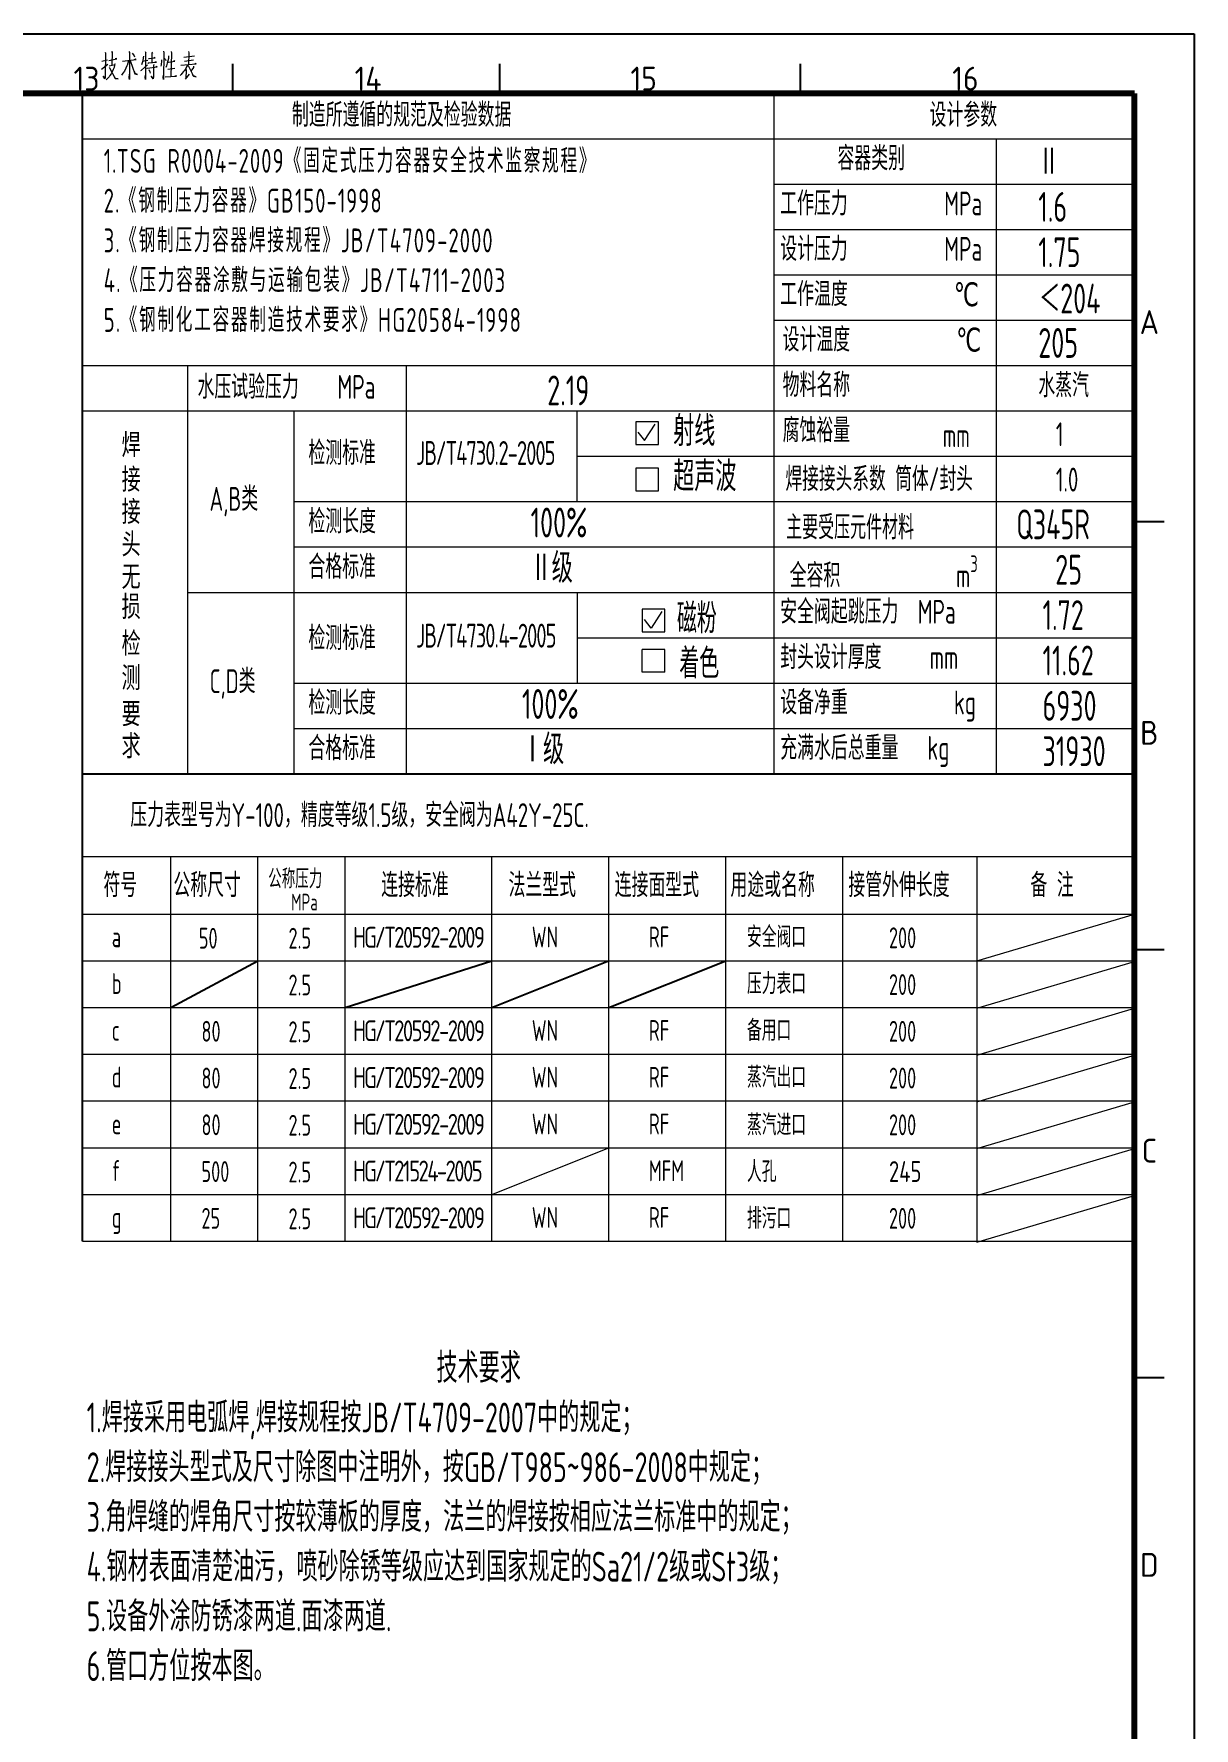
# Model space of a CAD drawing. Header units: millimetres. Extents: x 43627 to 71421, y -4964 to 6916.
# Drawn here: x 67533 to 71421, y 1235 to 6916 of the extents above; entities that cross this region are included whole.
import ezdxf
from ezdxf.enums import TextEntityAlignment as Align

# ---------------------------------------------------------------- set-up
doc = ezdxf.new("R2010")
doc.units = ezdxf.units.MM
doc.header["$LTSCALE"] = 20
doc.layers.add('AM_6', color=2, linetype='Continuous', lineweight=35)
doc.layers.add('AM_BOR', color=7, linetype='Continuous', lineweight=50)
doc.layers.add('轮廓实线', color=4, linetype='Continuous')
doc.styles.add('ACISOTS', font='ISOCP.SHX')
doc.styles.add('HZCF', font='isocp.shx', dxfattribs={"width": 0.8, "bigfont": 'sanctum.shx'})
doc.styles.get("Standard").update_dxf_attribs({"font": 'isocp.shx', "width": 0.707, "bigfont": 'hztxt.shx'})

# ---------------------------------------------------------------- blocks, each defined once
blk = doc.blocks.new('SANCTUM_A1_H')
at = {"layer": 'AM_BOR', "color": 1, "lineweight": 25}
for p, q in [((0, 594), (841, 594)), ((841, 594), (841, 0)), ((679.87, 589), (679.87, 584)), ((724.62, 589), (724.62, 584)), ((775, 589), (775, 584)), ((831, 512.25), (836, 512.25)), ((831, 440.5), (836, 440.5)), ((831, 368.75), (836, 368.75))]:
    blk.add_line(p, q, dxfattribs=at)
at = {"layer": 'AM_BOR', "color": 130, "lineweight": 80}
for p, q in [((831, 584), (25, 584)), ((831, 10), (831, 584))]:
    blk.add_line(p, q, dxfattribs=at)
at = {"layer": 'AM_BOR', "color": 1, "lineweight": 25, "style": 'ACISOTS'}
for s, p in [('13', (655.43, 586.5)), ('14', (702.6, 586.5)), ('15', (748.78, 586.5)), ('16', (802.68, 586.5)), ('A', (833.5, 545.68)), ('B', (833.5, 476.82)), ('C', (833.5, 406.76)), ('D', (833.5, 337.31))]:
    blk.add_text(s, height=4, dxfattribs=at).set_placement(p, align=Align.MIDDLE)
at = {"layer": 'AM_BOR', "color": 2, "style": 'HZCF', "width": 0.75}
blk.add_attdef('DWG-NO.{10}', text='', height=5, rotation=180, dxfattribs=at).set_placement((50, 580.5), align=Align.MIDDLE_CENTER)

msp = doc.modelspace()

# ---------------------------------------------------------------- linework, layer by layer
for p, q in [((67696.256, 4435.298), (71220.959, 4435.298)), ((67991.507, 3651.425), (68284.143, 3808.195)), ((68576.78, 3651.425), (69067.991, 3808.195)), ((69067.991, 3651.425), (69458.609, 3808.195)), ((69459.915, 3651.425), (69851.839, 3808.195))]:
    msp.add_line(p, q)
at = {"color": 0, "lineweight": 18}
for points in [[(67696.259, 6564.28), (71220.959, 6564.28)], [(67696.259, 5804.267), (71220.959, 5804.267)], [(70693.169, 4158.314), (70693.169, 2867.577)]]:
    msp.add_lwpolyline(points, dxfattribs=at)
at = {"color": 2, "lineweight": 18}
for points in [[(67761.298, 6824.437), (67761.298, 6824.437), (67779.656, 6829.682), (67779.656, 6829.682)], [(67897.671, 6824.961), (67897.671, 6824.961), (67914.455, 6828.108), (67914.455, 6828.108)], [(68035.092, 6838.074), (68035.092, 6838.074), (68071.283, 6842.27), (68071.283, 6842.27)], [(68038.239, 6824.961), (68038.239, 6824.961), (68067.611, 6829.157), (68067.611, 6829.157)], [(67760.249, 6798.211), (67760.249, 6798.211), (67780.705, 6814.995), (67780.705, 6814.995)], [(67981.592, 6798.211), (67981.592, 6798.211), (68005.195, 6801.883), (68005.195, 6801.883)], [(69557.217, 5581.35), (69557.217, 5581.35), (69579.771, 5552.502), (69579.771, 5552.502)], [(69579.771, 5552.502), (69579.771, 5552.502), (69615.437, 5608.1), (69615.437, 5608.1)]]:
    msp.add_open_spline(points, degree=3, dxfattribs=at)
for points, knots in [([(67771.788, 6855.383), (67771.788, 6855.383), (67772.837, 6851.187), (67772.837, 6851.187), (67772.837, 6851.187), (67772.313, 6775.133), (67772.313, 6775.133), (67772.313, 6775.133), (67771.788, 6769.888), (67771.788, 6769.888), (67771.788, 6769.888), (67770.739, 6765.692), (67770.739, 6765.692), (67770.739, 6765.692), (67764.97, 6774.084), (67764.97, 6774.084), (67764.97, 6774.084), (67770.739, 6767.265), (67770.739, 6767.265)], [0, 0, 0, 0, 1, 1, 1, 2, 2, 2, 3, 3, 3, 4, 4, 4, 5, 5, 5, 6, 6, 6, 6]), ([(67783.852, 6827.584), (67783.852, 6827.584), (67811.127, 6832.829), (67811.127, 6832.829), (67811.127, 6832.829), (67808.504, 6833.353), (67808.504, 6833.353), (67808.504, 6833.353), (67805.881, 6832.304), (67805.881, 6832.304)], [0, 0, 0, 0, 1, 1, 1, 2, 2, 2, 3, 3, 3, 3]), ([(67793.818, 6858.53), (67793.818, 6858.53), (67795.916, 6854.334), (67795.916, 6854.334), (67795.916, 6854.334), (67795.391, 6855.383), (67795.391, 6855.383), (67795.391, 6855.383), (67794.342, 6811.848), (67794.342, 6811.848)], [0, 0, 0, 0, 1, 1, 1, 2, 2, 2, 3, 3, 3, 3]), ([(67849.94, 6826.01), (67849.94, 6826.01), (67845.22, 6810.275), (67845.22, 6810.275), (67845.22, 6810.275), (67844.695, 6808.701), (67844.695, 6808.701), (67844.695, 6808.701), (67841.024, 6801.883), (67841.024, 6801.883), (67841.024, 6801.883), (67836.303, 6791.917), (67836.303, 6791.917), (67836.303, 6791.917), (67831.582, 6785.098), (67831.582, 6785.098), (67831.582, 6785.098), (67826.337, 6778.28), (67826.337, 6778.28)], [0, 0, 0, 0, 1, 1, 1, 2, 2, 2, 3, 3, 3, 4, 4, 4, 5, 5, 5, 6, 6, 6, 6]), ([(67830.533, 6824.437), (67830.533, 6824.437), (67876.166, 6830.731), (67876.166, 6830.731), (67876.166, 6830.731), (67874.068, 6831.255), (67874.068, 6831.255), (67874.068, 6831.255), (67869.872, 6829.682), (67869.872, 6829.682)], [0, 0, 0, 0, 1, 1, 1, 2, 2, 2, 3, 3, 3, 3]), ([(67851.514, 6857.481), (67851.514, 6857.481), (67853.612, 6853.809), (67853.612, 6853.809), (67853.612, 6853.809), (67853.087, 6855.383), (67853.087, 6855.383), (67853.087, 6855.383), (67853.087, 6763.594), (67853.087, 6763.594), (67853.087, 6763.594), (67852.563, 6768.839), (67852.563, 6768.839), (67852.563, 6768.839), (67853.087, 6781.427), (67853.087, 6781.427)], [0, 0, 0, 0, 1, 1, 1, 2, 2, 2, 3, 3, 3, 4, 4, 4, 5, 5, 5, 5]), ([(67855.71, 6827.584), (67855.71, 6827.584), (67871.97, 6782.476), (67871.97, 6782.476), (67871.97, 6782.476), (67880.886, 6780.378), (67880.886, 6780.378), (67880.886, 6780.378), (67872.494, 6784.049), (67872.494, 6784.049), (67872.494, 6784.049), (67869.872, 6790.344), (67869.872, 6790.344)], [0, 0, 0, 0, 1, 1, 1, 2, 2, 2, 3, 3, 3, 4, 4, 4, 4]), ([(67862.528, 6851.187), (67862.528, 6851.187), (67866.725, 6846.466), (67866.725, 6846.466), (67866.725, 6846.466), (67868.823, 6842.794), (67868.823, 6842.794), (67868.823, 6842.794), (67869.872, 6839.123), (67869.872, 6839.123)], [0, 0, 0, 0, 1, 1, 1, 2, 2, 2, 3, 3, 3, 3]), ([(67900.293, 6841.221), (67900.293, 6841.221), (67899.769, 6836.5), (67899.769, 6836.5), (67899.769, 6836.5), (67898.195, 6826.01), (67898.195, 6826.01), (67898.195, 6826.01), (67893.999, 6812.897), (67893.999, 6812.897)], [0, 0, 0, 0, 1, 1, 1, 2, 2, 2, 3, 3, 3, 3]), ([(67906.063, 6857.481), (67906.063, 6857.481), (67908.685, 6852.76), (67908.685, 6852.76), (67908.685, 6852.76), (67907.112, 6853.809), (67907.112, 6853.809), (67907.112, 6853.809), (67907.112, 6763.594), (67907.112, 6763.594), (67907.112, 6763.594), (67906.587, 6770.412), (67906.587, 6770.412), (67906.587, 6770.412), (67907.112, 6778.28), (67907.112, 6778.28)], [0, 0, 0, 0, 1, 1, 1, 2, 2, 2, 3, 3, 3, 4, 4, 4, 5, 5, 5, 5]), ([(67914.979, 6819.192), (67914.979, 6819.192), (67917.077, 6817.618), (67917.077, 6817.618), (67917.077, 6817.618), (67917.602, 6819.192), (67917.602, 6819.192), (67917.602, 6819.192), (67943.827, 6821.29), (67943.827, 6821.29), (67943.827, 6821.29), (67942.778, 6821.814), (67942.778, 6821.814), (67942.778, 6821.814), (67938.582, 6821.29), (67938.582, 6821.29)], [0, 0, 0, 0, 1, 1, 1, 2, 2, 2, 3, 3, 3, 4, 4, 4, 5, 5, 5, 5]), ([(67917.602, 6834.402), (67917.602, 6834.402), (67918.651, 6833.353), (67918.651, 6833.353), (67918.651, 6833.353), (67919.7, 6834.402), (67919.7, 6834.402), (67919.7, 6834.402), (67939.631, 6836.5), (67939.631, 6836.5), (67939.631, 6836.5), (67937.533, 6837.549), (67937.533, 6837.549), (67937.533, 6837.549), (67934.911, 6835.976), (67934.911, 6835.976)], [0, 0, 0, 0, 1, 1, 1, 2, 2, 2, 3, 3, 3, 4, 4, 4, 5, 5, 5, 5]), ([(67928.092, 6855.907), (67928.092, 6855.907), (67930.19, 6852.236), (67930.19, 6852.236), (67930.19, 6852.236), (67928.617, 6852.236), (67928.617, 6852.236), (67928.617, 6852.236), (67928.617, 6820.765), (67928.617, 6820.765)], [0, 0, 0, 0, 1, 1, 1, 2, 2, 2, 3, 3, 3, 3]), ([(67960.612, 6829.157), (67960.612, 6829.157), (67960.612, 6821.814), (67960.612, 6821.814), (67960.612, 6821.814), (67960.087, 6816.569), (67960.087, 6816.569), (67960.087, 6816.569), (67959.563, 6812.897), (67959.563, 6812.897), (67959.563, 6812.897), (67958.514, 6808.177), (67958.514, 6808.177)], [0, 0, 0, 0, 1, 1, 1, 2, 2, 2, 3, 3, 3, 4, 4, 4, 4]), ([(67967.43, 6858.53), (67967.43, 6858.53), (67968.479, 6852.76), (67968.479, 6852.76), (67968.479, 6852.76), (67967.43, 6763.594), (67967.43, 6763.594), (67967.43, 6763.594), (67966.381, 6770.412), (67966.381, 6770.412), (67966.381, 6770.412), (67967.43, 6778.28), (67967.43, 6778.28)], [0, 0, 0, 0, 1, 1, 1, 2, 2, 2, 3, 3, 3, 4, 4, 4, 4]), ([(67968.479, 6835.976), (67968.479, 6835.976), (67973.724, 6830.731), (67973.724, 6830.731), (67973.724, 6830.731), (67975.822, 6827.584), (67975.822, 6827.584)], [0, 0, 0, 0, 1, 1, 1, 2, 2, 2, 2]), ([(67983.69, 6842.27), (67983.69, 6842.27), (67983.69, 6834.402), (67983.69, 6834.402), (67983.69, 6834.402), (67980.018, 6818.142), (67980.018, 6818.142), (67980.018, 6818.142), (67977.396, 6808.701), (67977.396, 6808.701), (67977.396, 6808.701), (67975.298, 6803.456), (67975.298, 6803.456)], [0, 0, 0, 0, 1, 1, 1, 2, 2, 2, 3, 3, 3, 4, 4, 4, 4]), ([(67981.067, 6821.29), (67981.067, 6821.29), (67983.69, 6821.29), (67983.69, 6821.29), (67983.69, 6821.29), (68005.719, 6824.961), (68005.719, 6824.961), (68005.719, 6824.961), (68004.67, 6826.01), (68004.67, 6826.01), (68004.67, 6826.01), (68000.474, 6824.437), (68000.474, 6824.437)], [0, 0, 0, 0, 1, 1, 1, 2, 2, 2, 3, 3, 3, 4, 4, 4, 4]), ([(67993.656, 6856.956), (67993.656, 6856.956), (67994.18, 6851.187), (67994.18, 6851.187), (67994.18, 6851.187), (67992.607, 6774.084), (67992.607, 6774.084)], [0, 0, 0, 0, 1, 1, 1, 2, 2, 2, 2]), ([(68050.827, 6856.956), (68050.827, 6856.956), (68051.876, 6852.76), (68051.876, 6852.76), (68051.876, 6852.76), (68051.352, 6812.897), (68051.352, 6812.897)], [0, 0, 0, 0, 1, 1, 1, 2, 2, 2, 2]), ([(67785.426, 6809.75), (67785.426, 6809.75), (67805.881, 6813.422), (67805.881, 6813.422), (67805.881, 6813.422), (67804.832, 6816.044), (67804.832, 6816.044), (67804.832, 6816.044), (67803.259, 6811.324), (67803.259, 6811.324), (67803.259, 6811.324), (67801.685, 6803.456), (67801.685, 6803.456), (67801.685, 6803.456), (67799.063, 6796.638), (67799.063, 6796.638), (67799.063, 6796.638), (67796.965, 6791.393), (67796.965, 6791.393), (67796.965, 6791.393), (67794.342, 6786.672), (67794.342, 6786.672), (67794.342, 6786.672), (67791.72, 6781.951), (67791.72, 6781.951), (67791.72, 6781.951), (67788.048, 6776.706), (67788.048, 6776.706), (67788.048, 6776.706), (67784.901, 6771.986), (67784.901, 6771.986), (67784.901, 6771.986), (67781.23, 6768.314), (67781.23, 6768.314), (67781.23, 6768.314), (67778.607, 6765.692), (67778.607, 6765.692), (67778.607, 6765.692), (67775.46, 6762.545), (67775.46, 6762.545)], [0, 0, 0, 0, 1, 1, 1, 2, 2, 2, 3, 3, 3, 4, 4, 4, 5, 5, 5, 6, 6, 6, 7, 7, 7, 8, 8, 8, 9, 9, 9, 10, 10, 10, 11, 11, 11, 12, 12, 12, 13, 13, 13, 13]), ([(67785.426, 6803.456), (67785.426, 6803.456), (67786.999, 6802.932), (67786.999, 6802.932), (67786.999, 6802.932), (67805.881, 6766.741), (67805.881, 6766.741), (67805.881, 6766.741), (67815.847, 6765.692), (67815.847, 6765.692), (67815.847, 6765.692), (67806.406, 6767.265), (67806.406, 6767.265), (67806.406, 6767.265), (67803.259, 6771.986), (67803.259, 6771.986)], [0, 0, 0, 0, 1, 1, 1, 2, 2, 2, 3, 3, 3, 4, 4, 4, 5, 5, 5, 5]), ([(67891.376, 6793.491), (67891.376, 6793.491), (67893.474, 6794.54), (67893.474, 6794.54), (67893.474, 6794.54), (67913.406, 6812.897), (67913.406, 6812.897)], [0, 0, 0, 0, 1, 1, 1, 2, 2, 2, 2]), ([(67911.832, 6801.883), (67911.832, 6801.883), (67912.881, 6800.309), (67912.881, 6800.309), (67912.881, 6800.309), (67913.93, 6801.358), (67913.93, 6801.358), (67913.93, 6801.358), (67946.45, 6806.079), (67946.45, 6806.079), (67946.45, 6806.079), (67944.876, 6806.603), (67944.876, 6806.603), (67944.876, 6806.603), (67940.156, 6804.505), (67940.156, 6804.505)], [0, 0, 0, 0, 1, 1, 1, 2, 2, 2, 3, 3, 3, 4, 4, 4, 5, 5, 5, 5]), ([(67918.651, 6797.162), (67918.651, 6797.162), (67921.798, 6788.77), (67921.798, 6788.77), (67921.798, 6788.77), (67922.322, 6785.098), (67922.322, 6785.098)], [0, 0, 0, 0, 1, 1, 1, 2, 2, 2, 2]), ([(67933.862, 6814.995), (67933.862, 6814.995), (67934.911, 6812.897), (67934.911, 6812.897), (67934.911, 6812.897), (67934.386, 6810.275), (67934.386, 6810.275), (67934.386, 6810.275), (67933.862, 6770.937), (67933.862, 6770.937), (67933.862, 6770.937), (67933.337, 6766.741), (67933.337, 6766.741), (67933.337, 6766.741), (67932.813, 6765.167), (67932.813, 6765.167), (67932.813, 6765.167), (67925.994, 6774.084), (67925.994, 6774.084), (67925.994, 6774.084), (67932.813, 6765.692), (67932.813, 6765.692), (67932.813, 6765.692), (67933.337, 6768.314), (67933.337, 6768.314)], [0, 0, 0, 0, 1, 1, 1, 2, 2, 2, 3, 3, 3, 4, 4, 4, 5, 5, 5, 6, 6, 6, 7, 7, 7, 8, 8, 8, 8]), ([(67973.2, 6772.51), (67973.2, 6772.51), (68010.964, 6775.133), (68010.964, 6775.133), (68010.964, 6775.133), (68009.391, 6775.657), (68009.391, 6775.657), (68009.391, 6775.657), (68005.719, 6775.133), (68005.719, 6775.133)], [0, 0, 0, 0, 1, 1, 1, 2, 2, 2, 3, 3, 3, 3]), ([(68048.205, 6811.848), (68048.205, 6811.848), (68045.058, 6806.079), (68045.058, 6806.079), (68045.058, 6806.079), (68040.861, 6798.211), (68040.861, 6798.211), (68040.861, 6798.211), (68039.812, 6796.638), (68039.812, 6796.638), (68039.812, 6796.638), (68037.714, 6793.491), (68037.714, 6793.491), (68037.714, 6793.491), (68034.043, 6789.819), (68034.043, 6789.819), (68034.043, 6789.819), (68029.322, 6784.049), (68029.322, 6784.049), (68029.322, 6784.049), (68026.175, 6780.378), (68026.175, 6780.378), (68026.175, 6780.378), (68023.028, 6777.231), (68023.028, 6777.231)], [0, 0, 0, 0, 1, 1, 1, 2, 2, 2, 3, 3, 3, 4, 4, 4, 5, 5, 5, 6, 6, 6, 7, 7, 7, 8, 8, 8, 8]), ([(68025.651, 6811.324), (68025.651, 6811.324), (68077.053, 6816.044), (68077.053, 6816.044), (68077.053, 6816.044), (68075.479, 6816.569), (68075.479, 6816.569), (68075.479, 6816.569), (68072.857, 6814.995), (68072.857, 6814.995)], [0, 0, 0, 0, 1, 1, 1, 2, 2, 2, 3, 3, 3, 3]), ([(68041.911, 6798.736), (68041.911, 6798.736), (68042.96, 6795.064), (68042.96, 6795.064), (68042.96, 6795.064), (68042.435, 6766.741), (68042.435, 6766.741), (68042.435, 6766.741), (68040.861, 6764.118), (68040.861, 6764.118), (68040.861, 6764.118), (68054.499, 6781.427), (68054.499, 6781.427)], [0, 0, 0, 0, 1, 1, 1, 2, 2, 2, 3, 3, 3, 4, 4, 4, 4]), ([(68049.778, 6810.275), (68049.778, 6810.275), (68067.611, 6774.084), (68067.611, 6774.084), (68067.611, 6774.084), (68077.053, 6772.51), (68077.053, 6772.51), (68077.053, 6772.51), (68067.611, 6775.657), (68067.611, 6775.657), (68067.611, 6775.657), (68064.989, 6779.853), (68064.989, 6779.853)], [0, 0, 0, 0, 1, 1, 1, 2, 2, 2, 3, 3, 3, 4, 4, 4, 4]), ([(68068.136, 6807.652), (68068.136, 6807.652), (68067.611, 6803.456), (68067.611, 6803.456), (68067.611, 6803.456), (68058.695, 6791.917), (68058.695, 6791.917)], [0, 0, 0, 0, 1, 1, 1, 2, 2, 2, 2]), ([(69637.467, 4979.739), (69637.467, 4979.739), (69601.276, 4924.141), (69601.276, 4924.141), (69601.276, 4924.141), (69579.246, 4952.989), (69579.246, 4952.989)], [0, 0, 0, 0, 1, 1, 1, 2, 2, 2, 2])]:
    msp.add_open_spline(points, degree=3, knots=knots, dxfattribs=at)
at = {"color": 4, "lineweight": 18}
for points in [[(67696.259, 6716.388), (67696.259, 6716.388), (71220.959, 6716.388), (71220.959, 6716.388)], [(67696.259, 4435.298), (67696.259, 4435.298), (71220.959, 4435.298), (71220.959, 4435.298)]]:
    msp.add_open_spline(points, degree=3, dxfattribs=at)
at = {"color": 0, "lineweight": 18}
for points in [[(70014.064, 4435.298), (70014.064, 4435.298), (70014.064, 6716.388), (70014.064, 6716.388)], [(70758.867, 4435.298), (70758.867, 4435.298), (70758.867, 6564.28), (70758.867, 6564.28)], [(70014.064, 6412.173), (70014.064, 6412.173), (71220.959, 6412.173), (71220.959, 6412.173)], [(70014.064, 6260.59), (70014.064, 6260.59), (71220.959, 6260.59), (71220.959, 6260.59)], [(70014.064, 6108.482), (70014.064, 6108.482), (71220.959, 6108.482), (71220.959, 6108.482)], [(70014.064, 5956.374), (70014.064, 5956.374), (71220.959, 5956.374), (71220.959, 5956.374)], [(68048.729, 4435.298), (68048.729, 4435.298), (68048.729, 5804.267), (68048.729, 5804.267)], [(68781.468, 4435.298), (68781.468, 4435.298), (68781.468, 5804.267), (68781.468, 5804.267)], [(70014.064, 5804.267), (70014.064, 5804.267), (71220.959, 5804.267), (71220.959, 5804.267)], [(67696.259, 5652.159), (67696.259, 5652.159), (71220.959, 5652.159), (71220.959, 5652.159)], [(68405.395, 4435.298), (68405.395, 4435.298), (68405.395, 5652.159), (68405.395, 5652.159)], [(69353.707, 5347.944), (69353.707, 5347.944), (69353.707, 5652.159), (69353.707, 5652.159)], [(69625.927, 5615.968), (69625.927, 5615.968), (69549.874, 5615.968), (69549.874, 5615.968)], [(69549.874, 5615.968), (69549.874, 5615.968), (69549.874, 5539.914), (69549.874, 5539.914)], [(69625.927, 5539.914), (69625.927, 5539.914), (69625.927, 5615.968), (69625.927, 5615.968)], [(69549.874, 5539.914), (69549.874, 5539.914), (69625.927, 5539.914), (69625.927, 5539.914)], [(69353.707, 5500.052), (69353.707, 5500.052), (71220.959, 5500.052), (71220.959, 5500.052)], [(69625.927, 5459.664), (69625.927, 5459.664), (69549.874, 5459.664), (69549.874, 5459.664)], [(69549.874, 5459.664), (69549.874, 5459.664), (69549.874, 5383.611), (69549.874, 5383.611)], [(69625.927, 5383.611), (69625.927, 5383.611), (69625.927, 5459.664), (69625.927, 5459.664)], [(68405.395, 5347.944), (68405.395, 5347.944), (71220.959, 5347.944), (71220.959, 5347.944)], [(69549.874, 5383.611), (69549.874, 5383.611), (69625.927, 5383.611), (69625.927, 5383.611)], [(68405.395, 5195.836), (68405.395, 5195.836), (71220.959, 5195.836), (71220.959, 5195.836)], [(68048.729, 5043.729), (68048.729, 5043.729), (71220.959, 5043.729), (71220.959, 5043.729)], [(69353.707, 5043.729), (69353.707, 5043.729), (69353.707, 4739.514), (69353.707, 4739.514)], [(69647.957, 4987.606), (69647.957, 4987.606), (69571.903, 4987.606), (69571.903, 4987.606)], [(69571.903, 4987.606), (69571.903, 4987.606), (69571.903, 4911.553), (69571.903, 4911.553)], [(69647.957, 4911.553), (69647.957, 4911.553), (69647.957, 4987.606), (69647.957, 4987.606)], [(69353.707, 4891.621), (69353.707, 4891.621), (71220.959, 4891.621), (71220.959, 4891.621)], [(69571.903, 4911.553), (69571.903, 4911.553), (69647.957, 4911.553), (69647.957, 4911.553)], [(69647.957, 4851.759), (69647.957, 4851.759), (69571.903, 4851.759), (69571.903, 4851.759)], [(69647.957, 4775.705), (69647.957, 4775.705), (69647.957, 4851.759), (69647.957, 4851.759)], [(68405.395, 4739.514), (68405.395, 4739.514), (71220.959, 4739.514), (71220.959, 4739.514)], [(68405.395, 4587.406), (68405.395, 4587.406), (71220.959, 4587.406), (71220.959, 4587.406)], [(67696.257, 4158.314), (67696.257, 4158.314), (71220.96, 4158.314), (71220.96, 4158.314)], [(67991.507, 2867.577), (67991.507, 3334.523), (67991.507, 4158.314), (67991.507, 4158.314)], [(68284.143, 2867.577), (68284.143, 3334.523), (68284.143, 4158.314), (68284.143, 4158.314)], [(68576.78, 2867.577), (68576.78, 3334.523), (68576.78, 4158.314), (68576.78, 4158.314)], [(69067.991, 2867.577), (69067.991, 3334.523), (69067.991, 4158.314), (69067.991, 4158.314)], [(69459.915, 2867.577), (69459.915, 3334.523), (69459.915, 4158.314), (69459.915, 4158.314)], [(69851.839, 2867.577), (69851.839, 3334.523), (69851.839, 4158.314), (69851.839, 4158.314)], [(70243.763, 2867.577), (70243.763, 3334.523), (70243.763, 4158.314), (70243.763, 4158.314)]]:
    msp.add_open_spline(points, degree=3, dxfattribs=at)
msp.add_open_spline([(69647.957, 4775.705), (69647.957, 4775.705), (69571.903, 4775.705), (69571.903, 4775.705), (69571.903, 4775.705), (69571.903, 4851.759), (69571.903, 4851.759)], degree=3, knots=[0, 0, 0, 0, 1, 1, 1, 2, 2, 2, 2], dxfattribs=at)
at = {"color": 0, "lineweight": 5}
for points in [[(67696.257, 3964.965), (67696.257, 3964.965), (71220.96, 3964.965), (71220.96, 3964.965)], [(70693.169, 3808.195), (70693.169, 3808.195), (71220.96, 3964.965), (71220.96, 3964.965)], [(67696.257, 3808.195), (67696.257, 3808.195), (71220.96, 3808.195), (71220.96, 3808.195)], [(70693.169, 3648.813), (70693.169, 3648.813), (71220.96, 3805.582), (71220.96, 3805.582)], [(67696.257, 3651.425), (67696.257, 3651.425), (71220.96, 3651.425), (71220.96, 3651.425)], [(70693.169, 3492.043), (70693.169, 3492.043), (71220.96, 3648.813), (71220.96, 3648.813)], [(67696.257, 3494.656), (67696.257, 3494.656), (71220.96, 3494.656), (71220.96, 3494.656)], [(70693.169, 3335.273), (70693.169, 3335.273), (71220.96, 3492.043), (71220.96, 3492.043)], [(71220.96, 3337.886), (71220.96, 3337.886), (67696.257, 3337.886), (67696.257, 3337.886)], [(70693.169, 3178.504), (70693.169, 3178.504), (71220.96, 3335.273), (71220.96, 3335.273)], [(67696.257, 3181.117), (67696.257, 3181.117), (71220.96, 3181.117), (71220.96, 3181.117)], [(69067.991, 3024.347), (69067.991, 3024.347), (69459.915, 3181.117), (69459.915, 3181.117)], [(70693.169, 3021.734), (70693.169, 3021.734), (71220.96, 3178.504), (71220.96, 3178.504)], [(67696.257, 3024.347), (67696.257, 3024.347), (71220.96, 3024.347), (71220.96, 3024.347)], [(70693.169, 2864.965), (70693.169, 2864.965), (71220.96, 3021.734), (71220.96, 3021.734)], [(67696.257, 2867.577), (67696.257, 2867.577), (71220.96, 2867.577), (71220.96, 2867.577)]]:
    msp.add_open_spline(points, degree=3, dxfattribs=at)
at = {"layer": '轮廓实线'}
msp.add_line((67696.257, 2867.577), (67696.259, 6716.388), dxfattribs=at)

# ---------------------------------------------------------------- block references
at = {"lineweight": 0, "xscale": 20, "yscale": 20, "zscale": 20}
msp.add_blockref('SANCTUM_A1_H', (54600.959, -4963.612), dxfattribs=at)

# ---------------------------------------------------------------- texts
at = {"layer": 'AM_6', "color": 7, "width": 0.8}
for s, p in [('焊', (67826.978, 5497.074)), ('接', (67826.978, 5381.307)), ('接', (67826.978, 5273.075)), ('头', (67826.978, 5164.051)), ('无', (67826.978, 5054.901)), ('损', (67826.978, 4954.177)), ('检', (67826.978, 4830.878)), ('测', (67826.978, 4715.852)), ('要', (67826.978, 4594.724)), ('求', (67826.978, 4487.208))]:
    msp.add_text(s, height=80, dxfattribs=at).set_placement(p)
at = {"layer": 'AM_6', "color": 7, "lineweight": 50, "width": 0.67}
for s, height, p in [('mm', 80, (70578.869, 5530.469)), ('主要受压元件材料', 80, (70053.9, 5221.595)), ('磁粉', 100, (69687.876, 4906.608)), ('着色', 100, (69695.79, 4755.425))]:
    msp.add_text(s, height=height, dxfattribs=at).set_placement(p)
at = {"layer": 'AM_6', "color": 7, "lineweight": 50, "attachment_point": 1}
for s, insert, char_height, width in [('制造所遵循的规范及检验数据', (68397.801, 6684.715), 80, 1736.57159), ('设计参数', (70534.666, 6684.715), 80, 1736.57159), ('{\\W0.7;\\T1.1;1.TSG R0004-2009《固定式压力容器安全技术监察规程》\\P2.《钢制压力容器》GB150-1998\\P3.《钢制压力容器焊接规程》JB/T4709-2000\\P4.《压力容器涂敷与运输包装》JB/T4711-2003\\P5.《钢制化工容器制造技术要求》HG20584-1998}', (67767.108, 6530.524), 80, 1736.57159), ('容器类别', (70225.879, 6539.141), 80, 1736.57159), ('Ⅱ', (70898.965, 6537.963), 100, 266.4027), ('工作压力          MPa', (70034.122, 6387.558), 80, 1736.57159), ('1.6', (70898.965, 6386.38), 100, 266.4027), ('设计压力          MPa', (70034.122, 6235.451), 80, 1736.57159), ('1.75', (70898.965, 6234.272), 100, 266.4027), ('工作温度           ℃', (70034.122, 6083.343), 80, 1736.57159), ('＜204', (70901.801, 6078.844), 100, 266.4027), ('设计温度           ℃', (70042.118, 5931.236), 80, 1736.57159), ('205', (70898.965, 5930.057), 100, 266.4027), ('水压试验压力    MPa', (68081.457, 5772.638), 80, 1736.57159), ('2.19', (69253.535, 5770.858), 100, 266.4027), ('物料名称', (70042.118, 5779.128), 80, 1736.57159), ('水蒸汽', (70898.965, 5777.95), 80, 1736.57159), ('射线', (69675.395, 5634.808), 100, 266.4027), ('腐蚀裕量', (70042.118, 5627.02), 80, 1736.57159), ('1', (70957.803, 5613.798), 80, 1736.57159), ('检测标准', (68453.099, 5551.064), 80, 1736.57159), ('{\\W0.7;\\T0.9;JB/T4730.2-2005}', (68813.799, 5551.064), 80, 1736.57159), ('超声波', (69675.395, 5482.7), 100, 266.4027), ('{\\W0.7;焊接接头系数 筒体/封头}', (70051.597, 5463.723), 80, 1736.57159), ('1.0', (70957.803, 5461.69), 80, 1736.57159), ('A,B类', (68121.883, 5397.166), 80, 1736.57159), ('检测长度', (68453.099, 5321.57), 80, 1736.57159), ('100%', (69197.672, 5327.758), 100, 266.4027), ('Q345R', (70825.156, 5321.627), 100, 266.4027), ('合格标准', (68453.099, 5169.462), 80, 1736.57159), ('Ⅱ级', (69197.672, 5175.65), 100, 266.4027), ('\\A1;全容积            m{\\H0.7x;\\S3^ ;}', (70065.58, 5167.59), 80, 1736.57159), ('25', (70955.741, 5169.519), 100, 266.4027), ('安全阀起跳压力  MPa', (70034.122, 5018.59), 80, 1736.57159), ('1.72', (70913.089, 5017.412), 100, 266.4027), ('检测标准', (68453.099, 4930.201), 80, 1736.57159), ('{\\W0.7;\\T0.9;JB/T4730.4-2005}', (68813.799, 4938.568), 80, 1736.57159), ('封头设计厚度     mm', (70034.122, 4866.482), 80, 1736.57159), ('11.62', (70913.089, 4865.304), 100, 266.4027), ('C,D类', (68121.883, 4785.746), 80, 1736.57159), ('检测长度', (68453.099, 4713.14), 80, 1736.57159), ('100%', (69168.643, 4719.328), 100, 266.4027), ('设备净重           kg', (70034.122, 4714.375), 80, 1736.57159), ('6930', (70913.089, 4713.196), 100, 266.4027), ('合格标准', (68453.099, 4561.032), 80, 1736.57159), ('Ⅰ级', (69168.643, 4567.22), 100, 266.4027), ('充满水后总重量   kg', (70034.122, 4562.267), 80, 1736.57159), ('31930', (70913.089, 4561.089), 100, 266.4027), ('压力表型号为Y-100，精度等级1.5级，安全阀为A42Y-25C.', (67856.426, 4336.699), 80, 3991.59459), ('符号', (67766.184, 4101.91), 80, 1736.57159), ('公称尺寸', (68000.658, 4101.91), 80, 1736.57159), ('公称压力', (68318.511, 4115.191), 64, 1389.25727), ('连接标准', (68697.078, 4101.91), 80, 1736.57159), ('法兰型式', (69123.644, 4101.91), 80, 1736.57159), ('连接面型式', (69479.419, 4101.91), 80, 1736.57159), ('用途或名称', (69867.356, 4101.91), 80, 1736.57159), ('接管外伸长度', (70262.364, 4101.91), 80, 1736.57159), ('备 注 ', (70872.312, 4101.91), 80, 1736.57159), ('                             技术要求\\P1.焊接采用电弧焊,焊接规程按JB/T4709-2007中的规定；\\P2.焊接接头型式及尺寸除图中注明外，按GB/T985~986-2008中规定；\\P3.角焊缝的焊角尺寸按较薄板的厚度，法兰的焊接按相应法兰标准中的规定；\\P4.钢材表面清楚油污，喷砂除锈等级应达到国家规定的Sa21/2级或St3级；\\P5.设备外涂防锈漆两道.面漆两道.\\P6.管口方位按本图。', (67710.026, 2493.42), 100, 3732.86298)]:
    msp.add_mtext(s, dxfattribs=dict(at, insert=insert, char_height=char_height, width=width))
at = {"layer": 'AM_6', "attachment_point": 1}
for s, insert, char_height, width in [('MPa', (68395.301, 4033.024), 56, 205.65592), ('{\\W0.8;\\T0.75;HG/T20592-2009}', (68602.779, 3922.046), 70, 766.07885), ('WN', (69201.658, 3922.996), 70, 257.06991), ('RF', (69593.582, 3922.996), 70, 257.06991), ('安全阀口', (69922.714, 3923.297), 70, 257.06991), ('200', (70398.449, 3920.263), 70, 257.06991), ('a', (67794.17, 3923.733), 70, 257.06991), ('50', (68085.854, 3918.823), 70, 257.06991), ('2.5', (68386.32, 3918.823), 70, 257.06991), ('b', (67794.17, 3766.964), 70, 257.06991), ('2.5', (68386.32, 3762.053), 70, 257.06991), ('压力表口', (69922.714, 3766.527), 70, 257.06991), ('200', (70398.449, 3763.493), 70, 257.06991), ('c', (67794.17, 3610.194), 70, 257.06991), ('80', (68094.708, 3606.724), 70, 257.06991), ('2.5', (68386.32, 3605.284), 70, 257.06991), ('{\\W0.8;\\T0.75;HG/T20592-2009}', (68602.779, 3608.507), 70, 766.07885), ('WN', (69201.658, 3609.456), 70, 257.06991), ('RF', (69593.582, 3609.456), 70, 257.06991), ('备用口', (69922.714, 3609.758), 70, 257.06991), ('200', (70398.449, 3606.724), 70, 257.06991), ('d', (67794.17, 3453.424), 70, 257.06991), ('80', (68094.708, 3449.954), 70, 257.06991), ('2.5', (68386.32, 3448.514), 70, 257.06991), ('{\\W0.8;\\T0.75;HG/T20592-2009}', (68602.779, 3451.737), 70, 766.07885), ('WN', (69201.658, 3452.687), 70, 257.06991), ('RF', (69593.582, 3452.687), 70, 257.06991), ('蒸汽出口', (69922.714, 3452.988), 70, 257.06991), ('200', (70398.449, 3449.954), 70, 257.06991), ('{\\W0.8;\\T0.75;HG/T20592-2009}', (68602.779, 3294.968), 70, 766.07885), ('WN', (69201.658, 3295.917), 70, 257.06991), ('RF', (69593.582, 3295.917), 70, 257.06991), ('蒸汽进口', (69922.714, 3293.104), 70, 257.06991), ('e', (67794.17, 3296.655), 70, 257.06991), ('80', (68094.708, 3293.184), 70, 257.06991), ('2.5', (68386.32, 3291.744), 70, 257.06991), ('200', (70398.449, 3293.184), 70, 257.06991), ('f', (67794.17, 3139.885), 70, 257.06991), ('500', (68094.708, 3136.415), 70, 257.06991), ('2.5', (68386.32, 3134.975), 70, 257.06991), ('{\\W0.8;\\T0.75;HG/T21524-2005}', (68602.779, 3138.198), 70, 766.07885), ('MFM', (69593.582, 3139.148), 70, 257.06991), ('人孔', (69922.714, 3136.334), 70, 257.06991), ('{\\W0.8;245}', (70398.449, 3136.415), 70, 257.06991), ('g', (67794.17, 2983.116), 70, 257.06991), ('25', (68094.708, 2979.645), 70, 257.06991), ('2.5', (68386.32, 2978.205), 70, 257.06991), ('{\\W0.8;\\T0.75;HG/T20592-2009}', (68602.779, 2981.429), 70, 766.07885), ('WN', (69201.658, 2982.378), 70, 257.06991), ('RF', (69593.582, 2982.378), 70, 257.06991), ('排污口', (69922.714, 2979.564), 70, 257.06991), ('200', (70398.449, 2979.645), 70, 257.06991)]:
    msp.add_mtext(s, dxfattribs=dict(at, insert=insert, char_height=char_height, width=width))

doc.saveas('drawing.dxf')
